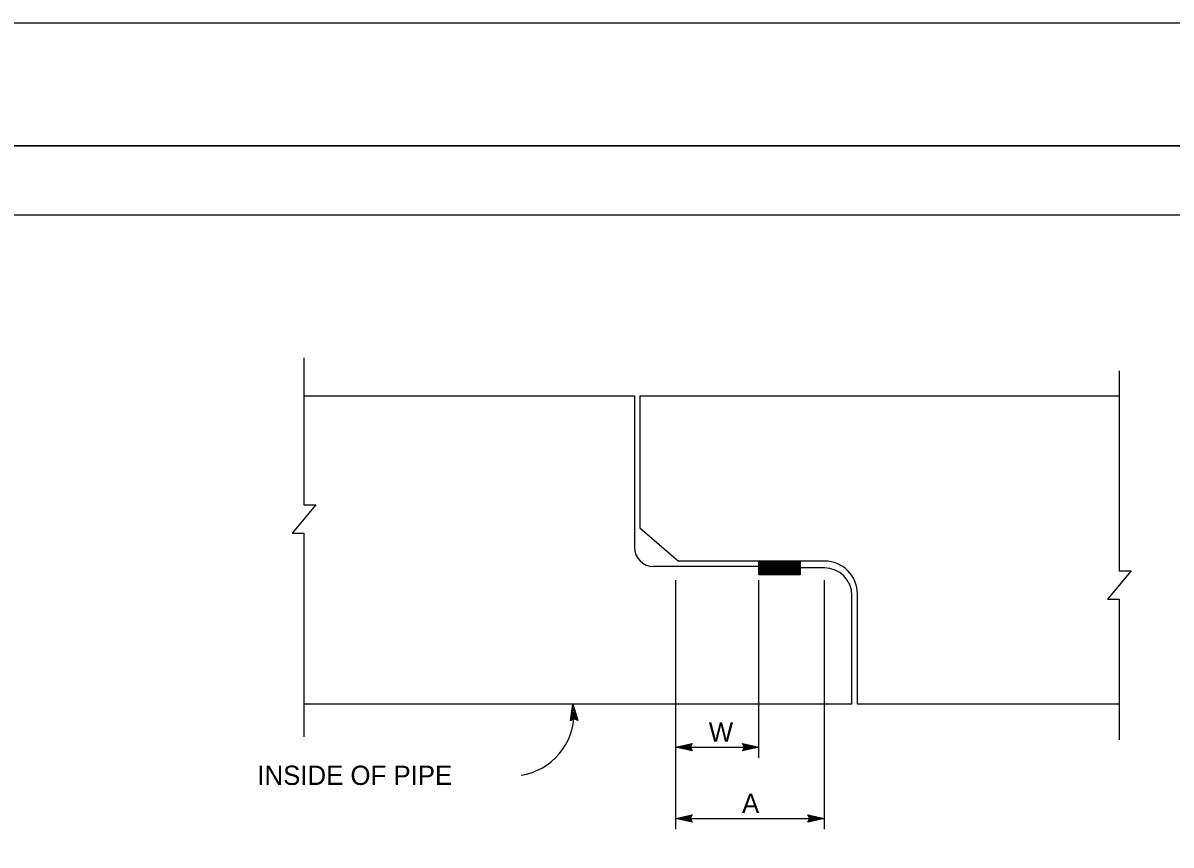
# Model space of a CAD drawing. Extents: x -894 to 866, y -476 to 714.
# Drawn here: x -352.6 to 64.3, y 415.2 to 713.6 of the extents above; entities that cross this region are included whole.
import ezdxf

# ---------------------------------------------------------------- set-up
doc = ezdxf.new("R2010")
doc.units = 0
for name, color, linetype in [('10 Sheet Format', 7, 'Continuous'), ('56 Stage 3 Anno', 7, 'Continuous'), ('57 Undefined', 7, 'Continuous'), ('60 Nongeo Data', 7, 'Continuous')]:
    doc.layers.add(name, color=color, linetype=linetype)

msp = doc.modelspace()

# ---------------------------------------------------------------- linework, layer by layer
at = {"layer": '10 Sheet Format'}
for p, q in [((-863.4257, 668.9615), (836.5777, 668.9615)), ((-813.4509, 643.9567), (811.5452, 643.9567))]:
    msp.add_line(p, q, dxfattribs=at)
for points in [[(-894.0439, 713.5635), (865.9554, 713.5635), (865.9554, -476.436), (-894.0439, -476.436)], [(-863.4257, -431.0407), (836.5777, -431.0407), (836.5777, 668.9615), (-863.4257, 668.9615)]]:
    msp.add_lwpolyline(points, close=True, dxfattribs=at)
at = {"layer": '56 Stage 3 Anno'}
for p, q in [((-115.5441, 420.9009), (-115.5441, 511.2597)), ((-85.3268, 446.7626), (-85.3268, 511.2597)), ((-61.5442, 420.9009), (-61.5442, 511.2597)), ((-153.8113, 460.2295), (-152.8987, 466.309)), ((-153.4719, 460.4705), (-152.8019, 464.9327)), ((-153.1298, 460.7291), (-152.7058, 463.5531)), ((-152.8987, 466.309), (-152.8987, 466.309)), ((-152.8987, 466.309), (-151.1483, 460.4181)), ((-152.7971, 464.922), (-151.5231, 460.6272)), ((-152.7058, 463.5531), (-151.8814, 460.7795)), ((-152.5314, 461.1221), (-153.8113, 460.2295)), ((-153.8113, 460.2295), (-153.8113, 460.2295)), ((-152.7964, 460.9295), (-152.6093, 462.1752)), ((-152.6093, 462.1752), (-152.2566, 460.9882)), ((-151.1483, 460.4181), (-152.5314, 461.1221)), ((-151.1483, 460.4181), (-151.1483, 460.4181)), ((-115.5441, 450.6996), (-109.5441, 452.0295)), ((-109.5441, 449.3595), (-115.5441, 450.6996)), ((-115.5441, 450.6996), (-115.5441, 450.6996)), ((-115.5441, 450.6996), (-85.3268, 450.6996)), ((-109.7606, 449.7154), (-114.1642, 450.6988)), ((-114.1531, 450.7028), (-109.7787, 451.6701)), ((-112.7811, 450.6973), (-109.9563, 451.3236)), ((-109.9945, 450.0748), (-112.7811, 450.6973)), ((-111.4, 450.6961), (-110.1909, 450.9642)), ((-110.1705, 450.4217), (-111.4, 450.6961)), ((-109.5441, 452.0295), (-110.3441, 450.6996)), ((-110.3441, 450.6996), (-109.5441, 449.3595)), ((-109.5441, 452.0295), (-109.5441, 452.0295)), ((-90.5268, 450.6996), (-91.3268, 452.0394)), ((-91.3268, 452.0394), (-91.3268, 452.0394)), ((-91.3268, 452.0394), (-85.3268, 450.6996)), ((-85.3268, 450.6996), (-91.3268, 449.3693)), ((-91.3268, 449.3693), (-90.5268, 450.6996)), ((-91.1103, 451.6835), (-86.7067, 450.7)), ((-86.7177, 450.6961), (-91.0918, 449.7288)), ((-88.0894, 450.7016), (-90.9146, 450.0752)), ((-90.8764, 451.324), (-88.0894, 450.7016)), ((-90.7004, 450.9772), (-89.4709, 450.7028)), ((-89.4709, 450.7028), (-90.6796, 450.4347)), ((-85.3268, 450.6996), (-85.3268, 450.6996)), ((-109.5441, 449.3595), (-109.5441, 449.3595)), ((-91.3268, 449.3693), (-91.3268, 449.3693)), ((-115.5441, 424.8379), (-109.5441, 426.1678)), ((-114.1531, 424.8414), (-109.7791, 425.8087)), ((-112.7815, 424.8359), (-109.9563, 425.4619)), ((-109.5441, 426.1678), (-110.3441, 424.8379)), ((-109.5441, 426.1678), (-109.5441, 426.1678)), ((-66.7442, 424.8379), (-67.5442, 426.1776)), ((-67.5442, 426.1776), (-67.5442, 426.1776)), ((-67.5442, 426.1776), (-61.5442, 424.8379)), ((-67.3276, 425.8221), (-62.9241, 424.8387)), ((-67.0938, 425.4623), (-64.3072, 424.8398)), ((-115.5441, 424.8379), (-61.5442, 424.8379)), ((-109.5441, 423.4981), (-115.5441, 424.8379)), ((-115.5441, 424.8379), (-115.5441, 424.8379)), ((-109.7606, 423.8536), (-114.1642, 424.8371)), ((-109.9945, 424.2135), (-112.7815, 424.8359)), ((-111.4, 424.8347), (-110.1913, 425.1024)), ((-110.1709, 424.5599), (-111.4, 424.8347)), ((-110.3441, 424.8379), (-109.5441, 423.4981)), ((-109.5441, 423.4981), (-109.5441, 423.4981)), ((-61.5442, 424.8379), (-67.5442, 423.508)), ((-67.5442, 423.508), (-66.7442, 424.8379)), ((-67.5442, 423.508), (-67.5442, 423.508)), ((-62.9351, 424.8343), (-67.3095, 423.867)), ((-64.3072, 424.8398), (-67.132, 424.2139)), ((-66.9178, 425.1158), (-65.6883, 424.841)), ((-65.6883, 424.841), (-66.8973, 424.5733)), ((-61.5442, 424.8379), (-61.5442, 424.8379))]:
    msp.add_line(p, q, dxfattribs=at)
msp.add_arc((-175.3911, 463.166), 22.9876, 279.363369, 359.889067, dxfattribs=at)
at = {"layer": '60 Nongeo Data'}
for p, q in [((-250.5438, 592.0308), (-250.5438, 538.6439)), ((45.4556, 587.258), (45.4556, 514.666)), ((-250.5438, 578.2596), (-130.544, 578.2596)), ((-130.544, 578.2596), (-130.544, 523.2597)), ((-128.544, 578.2596), (45.4556, 578.2596)), ((-128.544, 578.2596), (-128.544, 530.2597)), ((-246.1848, 538.6439), (-254.7686, 528.4136)), ((-250.5438, 538.6439), (-246.1848, 538.6439)), ((-128.544, 530.2597), (-114.5441, 518.2597)), ((-254.7686, 528.4136), (-250.5438, 528.4136)), ((-250.5438, 528.4136), (-250.5438, 454.4587)), ((-61.5442, 518.2597), (-114.5441, 518.2597)), ((-85.3268, 518.294), (-70.3268, 518.294)), ((-85.3268, 513.294), (-85.3268, 518.294)), ((-85.3268, 518.044), (-70.3268, 518.044)), ((-85.3268, 517.794), (-70.3268, 517.794)), ((-85.3268, 517.794), (-70.3268, 517.794)), ((-85.3268, 517.544), (-70.3268, 517.544)), ((-85.3268, 517.294), (-70.3268, 517.294)), ((-85.3268, 517.294), (-70.3268, 517.294)), ((-85.3268, 517.044), (-70.3268, 517.044)), ((-70.3268, 518.294), (-70.3268, 513.294)), ((-85.2406, 516.2597), (-123.5441, 516.2597)), ((-85.3268, 516.794), (-70.3268, 516.794)), ((-85.3268, 516.794), (-70.3268, 516.794)), ((-85.3268, 516.544), (-70.3268, 516.544)), ((-85.3268, 516.294), (-70.3268, 516.294)), ((-85.3268, 516.294), (-70.3268, 516.294)), ((-85.3268, 516.044), (-70.3268, 516.044)), ((-85.3268, 515.794), (-70.3268, 515.794)), ((-85.3268, 515.794), (-70.3268, 515.794)), ((-85.3268, 515.544), (-70.3268, 515.544)), ((-85.3268, 515.294), (-70.3268, 515.294)), ((-85.3268, 515.294), (-70.3268, 515.294)), ((-85.3268, 515.044), (-70.3268, 515.044)), ((-85.3268, 514.794), (-70.3268, 514.794)), ((-85.3268, 514.794), (-70.3268, 514.794)), ((-85.3268, 514.544), (-70.3268, 514.544)), ((-85.3268, 514.294), (-70.3268, 514.294)), ((-85.3268, 514.294), (-70.3268, 514.294)), ((-85.3268, 514.044), (-70.3268, 514.044)), ((-85.3268, 513.794), (-70.3268, 513.794)), ((-85.3268, 513.794), (-70.3268, 513.794)), ((-85.3268, 513.544), (-70.3268, 513.544)), ((-70.3268, 513.294), (-85.3268, 513.294)), ((-61.5442, 515.7597), (-70.2406, 515.7597)), ((49.8147, 514.666), (41.2308, 504.4357)), ((45.4556, 514.666), (49.8147, 514.666)), ((-51.5442, 466.2598), (-51.5442, 505.7598)), ((-49.5442, 466.2598), (-49.5442, 506.2598)), ((41.2308, 504.4357), (45.4556, 504.4357)), ((45.4556, 504.4357), (45.4556, 453.3355)), ((-51.5442, 466.2598), (-250.5438, 466.2598)), ((45.4556, 466.2598), (-49.5442, 466.2598))]:
    msp.add_line(p, q, dxfattribs=at)
for centre, radius, start, end in [((-123.5441, 523.2596), 7, 180, 270), ((-61.5443, 506.2597), 12, 0, 90), ((-61.5443, 505.7597), 10, 0, 90)]:
    msp.add_arc(centre, radius, start, end, dxfattribs=at)

# ---------------------------------------------------------------- texts
at = {"layer": '57 Undefined'}
for s, p in [('W', (-103.533, 452.6681)), ('INSIDE OF PIPE', (-267.4583, 436.9847)), ('A', (-91.4729, 426.8064))]:
    msp.add_text(s, height=7, dxfattribs=at).set_placement(p)

doc.saveas('drawing.dxf')
